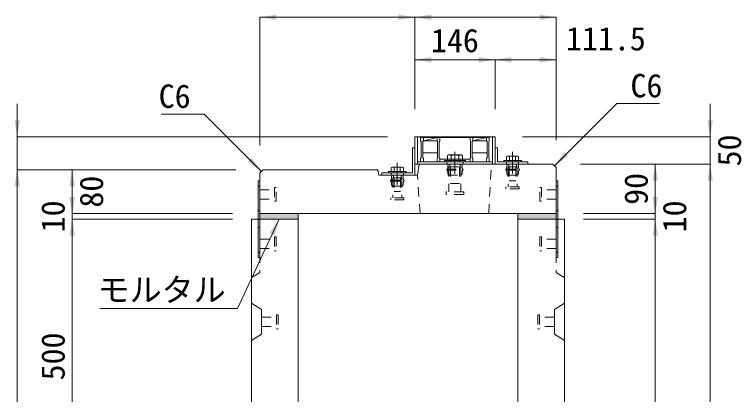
# Model space of a CAD drawing. Units: millimetres at full size. Extents: x -1934 to 78146, y -143454 to -112471.
# Drawn here: x 46935 to 48260, y -135089 to -134397 of the extents above; entities that cross this region are included whole.
import ezdxf
from ezdxf.enums import TextEntityAlignment as Align

# ---------------------------------------------------------------- set-up
doc = ezdxf.new("R2010")
doc.units = ezdxf.units.MM
doc.header["$LTSCALE"] = 23
for name, pattern in [('CHAIN', [18.5, 12, -1.5, 3.5, -1.5]), ('USER2', [1.35, 0.75, -0.6]), ('USER3', [1.35, 0.75, -0.6])]:
    doc.linetypes.add(name, pattern=pattern)
for name, color, linetype, lineweight in [('インサート', 92, 'USER2', 9), ('グレーチング', 7, 'Continuous', 9), ('ジョイント', 7, 'Continuous', 5), ('モルタル', 7, 'Continuous', 13), ('作業エリア', 11, 'Continuous', 13), ('受枠', 3, 'Continuous', 13), ('寸法線', 7, 'Continuous', 13), ('引出線', 4, 'Continuous', 13), ('本体', 2, 'Continuous', 13), ('ｲﾝｻｰﾄ', 3, 'USER3', 5)]:
    doc.layers.add(name, color=color, linetype=linetype, lineweight=lineweight)
doc.layers.add('ハッチング_モルタル', color=30, linetype='Continuous')
doc.styles.add('ＭＳ ゴシック', font='')
doc.styles.get('ＭＳ ゴシック').set_extended_font_data('MS Gothic')

# ---------------------------------------------------------------- blocks, each defined once
blk = doc.blocks.new('filled_arrow')
at = {"color": 0, "linetype": 'Continuous', "lineweight": -2}
blk.add_solid([(7.5, 1.25), (0, 0), (7.5, -1.25)], dxfattribs=at)

msp = doc.modelspace()

# ---------------------------------------------------------------- hatches: boundary and pattern name
at = {"layer": 'ハッチング_モルタル'}
for points in [[(47452.11, -134769.7), (47452.11, -134759.7), (47382.11, -134759.7), (47382.11, -134769.7)], [(47922.11, -134769.7), (47922.11, -134759.7), (47852.11, -134759.7), (47852.11, -134769.7)]]:
    msp.add_hatch(color=256, dxfattribs=at).paths.add_polyline_path(points)

# ---------------------------------------------------------------- linework, layer by layer
at = {"layer": 'インサート', "linetype": 'Continuous'}
for p, q in [((47756.61, -134662.9), (47718.61, -134662.9)), ((47718.61, -134662.9), (47718.61, -134665.2)), ((47756.61, -134662.9), (47756.61, -134665.2)), ((47826.61, -134662.9), (47858.61, -134662.9)), ((47826.61, -134662.9), (47826.61, -134665.2)), ((47858.61, -134662.9), (47858.61, -134665.2)), ((47756.61, -134665.2), (47718.61, -134665.2)), ((47826.61, -134665.2), (47858.61, -134665.2)), ((47616.61, -134682.9), (47648.61, -134682.9)), ((47616.61, -134682.9), (47616.61, -134685.2)), ((47616.61, -134685.2), (47648.61, -134685.2)), ((47648.61, -134682.9), (47648.61, -134685.2))]:
    msp.add_line(p, q, dxfattribs=at)
at = {"layer": 'インサート', "linetype": 'Continuous', "lineweight": 13}
for p, q in [((47725.62, -134652.9), (47723.76, -134653.75)), ((47723.76, -134653.75), (47723.76, -134662.9)), ((47751.46, -134662.9), (47723.76, -134662.9)), ((47749.61, -134652.9), (47725.62, -134652.9)), ((47749.61, -134652.9), (47751.46, -134653.75)), ((47751.46, -134653.75), (47751.46, -134662.9)), ((47833.13, -134654.9), (47831.66, -134655.75)), ((47831.66, -134655.75), (47831.66, -134662.9)), ((47831.66, -134662.9), (47853.56, -134662.9)), ((47833.13, -134654.9), (47852.1, -134654.9)), ((47852.1, -134654.9), (47853.56, -134655.75)), ((47853.56, -134655.75), (47853.56, -134662.9)), ((47623.13, -134674.9), (47621.66, -134675.75)), ((47621.66, -134675.75), (47621.66, -134682.9)), ((47623.13, -134674.9), (47642.1, -134674.9)), ((47642.1, -134674.9), (47643.56, -134675.75)), ((47643.56, -134675.75), (47643.56, -134682.9)), ((47621.66, -134682.9), (47643.56, -134682.9))]:
    msp.add_line(p, q, dxfattribs=at)
at = {"layer": 'インサート'}
for p, q in [((47728.61, -134662.9), (47728.61, -134665.2)), ((47746.61, -134662.9), (47746.61, -134665.2)), ((47835.61, -134662.9), (47835.61, -134665.2)), ((47849.61, -134662.9), (47849.61, -134665.2)), ((47723.86, -134678.95), (47725.11, -134669.7)), ((47725.11, -134669.7), (47750.11, -134669.7)), ((47726.71, -134674.7), (47748.51, -134674.7)), ((47726.71, -134674.7), (47726.71, -134720.2)), ((47728.16, -134669.7), (47728.16, -134674.7)), ((47729.61, -134674.7), (47729.61, -134704.7)), ((47745.61, -134674.7), (47745.61, -134704.7)), ((47747.06, -134669.7), (47747.06, -134674.7)), ((47748.51, -134674.7), (47748.51, -134720.2)), ((47751.36, -134678.95), (47750.11, -134669.7)), ((47831.36, -134678.95), (47832.61, -134669.7)), ((47832.61, -134669.7), (47852.61, -134669.7)), ((47834.36, -134674.7), (47850.86, -134674.7)), ((47834.36, -134674.7), (47834.36, -134710.7)), ((47835.49, -134669.7), (47835.49, -134674.7)), ((47836.61, -134674.7), (47836.61, -134699.7)), ((47848.61, -134674.7), (47848.61, -134699.7)), ((47849.74, -134669.7), (47849.74, -134674.7)), ((47850.86, -134674.7), (47850.86, -134710.7)), ((47853.86, -134678.95), (47852.61, -134669.7)), ((47621.36, -134698.95), (47622.61, -134689.7)), ((47622.61, -134689.7), (47642.61, -134689.7)), ((47625.49, -134689.7), (47625.49, -134694.7)), ((47625.61, -134682.9), (47625.61, -134685.2)), ((47639.61, -134682.9), (47639.61, -134685.2)), ((47639.74, -134689.7), (47639.74, -134694.7)), ((47643.86, -134698.95), (47642.61, -134689.7)), ((47722.61, -134678.95), (47752.61, -134678.95)), ((47722.61, -134678.95), (47722.61, -134680.45)), ((47722.61, -134680.45), (47752.61, -134680.45)), ((47723.86, -134680.45), (47725.11, -134689.7)), ((47725.11, -134689.7), (47750.11, -134689.7)), ((47751.36, -134680.45), (47750.11, -134689.7)), ((47752.61, -134678.95), (47752.61, -134680.45)), ((47830.11, -134678.95), (47855.11, -134678.95)), ((47830.11, -134678.95), (47830.11, -134680.45)), ((47830.11, -134680.45), (47855.11, -134680.45)), ((47831.36, -134680.45), (47832.61, -134689.7)), ((47832.61, -134689.7), (47852.61, -134689.7)), ((47853.86, -134680.45), (47852.61, -134689.7)), ((47855.11, -134678.95), (47855.11, -134680.45)), ((47620.11, -134698.95), (47645.11, -134698.95)), ((47620.11, -134698.95), (47620.11, -134700.45)), ((47620.11, -134700.45), (47645.11, -134700.45)), ((47621.36, -134700.45), (47622.61, -134709.7)), ((47624.36, -134694.7), (47640.86, -134694.7)), ((47624.36, -134694.7), (47624.36, -134730.7)), ((47626.61, -134694.7), (47626.61, -134719.7)), ((47638.61, -134694.7), (47638.61, -134719.7)), ((47640.86, -134694.7), (47640.86, -134730.7)), ((47643.86, -134700.45), (47642.61, -134709.7)), ((47645.11, -134698.95), (47645.11, -134700.45)), ((47836.61, -134699.7), (47848.61, -134699.7)), ((47382.11, -134716.2), (47409.11, -134716.2)), ((47382.11, -134716.2), (47382.11, -134733.2)), ((47412.11, -134712.2), (47409.11, -134712.2)), ((47409.11, -134712.2), (47409.11, -134737.2)), ((47412.11, -134737.2), (47412.11, -134712.2)), ((47622.61, -134709.7), (47642.61, -134709.7)), ((47729.61, -134704.7), (47745.61, -134704.7)), ((47830.61, -134714.7), (47830.61, -134710.7)), ((47854.61, -134710.7), (47830.61, -134710.7)), ((47854.61, -134714.7), (47830.61, -134714.7)), ((47854.61, -134710.7), (47854.61, -134714.7)), ((47892.11, -134712.2), (47895.11, -134712.2)), ((47892.11, -134737.2), (47892.11, -134712.2)), ((47895.11, -134712.2), (47895.11, -134737.2)), ((47922.11, -134716.2), (47895.11, -134716.2)), ((47922.11, -134716.2), (47922.11, -134733.2)), ((47626.61, -134719.7), (47638.61, -134719.7)), ((47721.61, -134724.7), (47721.61, -134720.2)), ((47753.61, -134720.2), (47721.61, -134720.2)), ((47753.61, -134724.7), (47721.61, -134724.7)), ((47753.61, -134720.2), (47753.61, -134724.7)), ((47382.11, -134733.2), (47409.11, -134733.2)), ((47409.11, -134737.2), (47412.11, -134737.2)), ((47620.61, -134734.7), (47620.61, -134730.7)), ((47644.61, -134730.7), (47620.61, -134730.7)), ((47644.61, -134734.7), (47620.61, -134734.7)), ((47644.61, -134730.7), (47644.61, -134734.7)), ((47895.11, -134737.2), (47892.11, -134737.2)), ((47922.11, -134733.2), (47895.11, -134733.2))]:
    msp.add_line(p, q, dxfattribs=at)
at = {"layer": 'インサート', "linetype": 'Continuous', "lineweight": 5}
for p, q in [((47730.69, -134653.75), (47730.69, -134662.9)), ((47744.54, -134653.75), (47744.54, -134662.9)), ((47837.14, -134655.75), (47837.14, -134662.9)), ((47848.09, -134655.75), (47848.09, -134662.9)), ((47627.14, -134675.75), (47627.14, -134682.9)), ((47638.09, -134675.75), (47638.09, -134682.9))]:
    msp.add_line(p, q, dxfattribs=at)
for centre, radius, start, end in [((47727.23, -134660.4), 7.5, 62.50883, 117.49117), ((47737.61, -134681.63), 28.73, 76.05376, 103.94624), ((47748, -134660.4), 7.5, 62.50883, 117.49117), ((47834.4, -134659.75), 4.85, 55.61575, 124.38425), ((47842.61, -134673.02), 18.12, 72.41205, 107.58795), ((47850.83, -134659.75), 4.85, 55.61575, 124.38425), ((47624.4, -134679.75), 4.85, 55.61575, 124.38425), ((47632.61, -134693.02), 18.12, 72.41205, 107.58795), ((47640.83, -134679.75), 4.85, 55.61575, 124.38425)]:
    msp.add_arc(centre, radius, start, end, dxfattribs=at)
at = {"layer": 'グレーチング'}
for p, q in [((47675.11, -134621.2), (47675.11, -134627.2)), ((47675.11, -134621.2), (47800.11, -134621.2)), ((47680.11, -134621.2), (47680.11, -134627.2)), ((47680.11, -134627.2), (47705.11, -134621.2)), ((47705.11, -134621.2), (47705.11, -134627.2)), ((47710.11, -134621.2), (47710.11, -134627.2)), ((47765.11, -134621.2), (47765.11, -134627.2)), ((47770.11, -134627.2), (47795.11, -134621.2)), ((47770.11, -134621.2), (47770.11, -134627.2)), ((47795.11, -134621.2), (47795.11, -134627.2)), ((47800.11, -134621.2), (47800.11, -134627.2)), ((47675.11, -134627.2), (47676.11, -134628.2)), ((47676.11, -134628.2), (47676.11, -134658.2)), ((47680.11, -134627.2), (47679.11, -134628.2)), ((47679.11, -134628.2), (47679.11, -134658.2)), ((47680.11, -134627.2), (47705.11, -134627.2)), ((47705.11, -134627.2), (47706.11, -134628.2)), ((47706.11, -134628.2), (47706.11, -134658.2)), ((47710.11, -134627.2), (47709.11, -134628.2)), ((47709.11, -134628.2), (47709.11, -134658.2)), ((47765.11, -134627.2), (47766.11, -134628.2)), ((47766.11, -134628.2), (47766.11, -134658.2)), ((47770.11, -134627.2), (47769.11, -134628.2)), ((47769.11, -134628.2), (47769.11, -134658.2)), ((47770.11, -134627.2), (47795.11, -134627.2)), ((47795.11, -134627.2), (47796.11, -134628.2)), ((47796.11, -134628.2), (47796.11, -134658.2)), ((47800.11, -134627.2), (47799.11, -134628.2)), ((47799.11, -134628.2), (47799.11, -134658.2)), ((47706.11, -134649.2), (47679.11, -134649.2)), ((47796.11, -134649.2), (47769.11, -134649.2)), ((47675.11, -134659.2), (47676.11, -134658.2)), ((47675.11, -134665.2), (47675.11, -134659.2)), ((47680.11, -134659.2), (47679.11, -134658.2)), ((47680.11, -134665.2), (47680.11, -134659.2)), ((47705.11, -134659.2), (47706.11, -134658.2)), ((47705.11, -134665.2), (47705.11, -134659.2)), ((47710.11, -134659.2), (47709.11, -134658.2)), ((47710.11, -134665.2), (47710.11, -134659.2)), ((47765.11, -134660.7), (47710.11, -134660.7)), ((47765.11, -134659.2), (47766.11, -134658.2)), ((47765.11, -134665.2), (47765.11, -134659.2)), ((47770.11, -134659.2), (47769.11, -134658.2)), ((47770.11, -134665.2), (47770.11, -134659.2)), ((47795.11, -134659.2), (47796.11, -134658.2)), ((47795.11, -134665.2), (47795.11, -134659.2)), ((47800.11, -134659.2), (47799.11, -134658.2)), ((47800.11, -134665.2), (47800.11, -134659.2)), ((47675.11, -134665.2), (47680.11, -134665.2)), ((47705.11, -134665.2), (47710.11, -134665.2)), ((47765.11, -134665.2), (47770.11, -134665.2)), ((47795.11, -134665.2), (47800.11, -134665.2))]:
    msp.add_line(p, q, dxfattribs=at)
at = {"layer": 'ジョイント'}
for p, q in [((47378.91, -134699.7), (47382.11, -134699.7)), ((47378.91, -134699.7), (47378.91, -134839.7)), ((47382.11, -134699.7), (47382.11, -134839.7)), ((47922.11, -134699.7), (47925.31, -134699.7)), ((47922.11, -134699.7), (47922.11, -134839.7)), ((47925.31, -134699.7), (47925.31, -134839.7)), ((47378.91, -134839.7), (47382.11, -134839.7)), ((47922.11, -134839.7), (47925.31, -134839.7))]:
    msp.add_line(p, q, dxfattribs=at)
at = {"layer": 'ジョイント', "linetype": 'USER2'}
for p, q in [((47378.91, -134709.7), (47382.11, -134709.7)), ((47922.11, -134709.7), (47925.31, -134709.7)), ((47378.91, -134754.7), (47382.11, -134754.7)), ((47922.11, -134754.7), (47925.31, -134754.7)), ((47378.91, -134784.7), (47382.11, -134784.7)), ((47922.11, -134784.7), (47925.31, -134784.7)), ((47378.91, -134829.7), (47382.11, -134829.7)), ((47922.11, -134829.7), (47925.31, -134829.7))]:
    msp.add_line(p, q, dxfattribs=at)
at = {"layer": 'モルタル'}
for points in [[(47382.11, -134759.7), (47452.11, -134759.7), (47452.11, -134769.7), (47382.11, -134769.7)], [(47922.11, -134759.7), (47852.11, -134759.7), (47852.11, -134769.7), (47922.11, -134769.7)]]:
    msp.add_lwpolyline(points, close=True, dxfattribs=at)
at = {"layer": '作業エリア'}
for p, q in [((47672.11, -134669.7), (47671.73, -134672.25)), ((47674.7, -134669.7), (47672.11, -134669.7)), ((47594.65, -134679.7), (47597.11, -134679.7)), ((47597.11, -134679.7), (47597.6, -134682.11))]:
    msp.add_line(p, q, dxfattribs=at)
at = {"layer": '受枠'}
for p, q in [((47664.61, -134619.7), (47810.61, -134619.7)), ((47664.61, -134619.7), (47664.61, -134669.7)), ((47669.11, -134619.7), (47669.11, -134669.7)), ((47806.11, -134619.7), (47806.11, -134669.7)), ((47810.61, -134619.7), (47810.61, -134669.7)), ((47660.11, -134685.2), (47660.11, -134639.7)), ((47660.11, -134639.7), (47664.61, -134639.7)), ((47664.61, -134639.7), (47664.61, -134689.7)), ((47815.11, -134639.7), (47810.61, -134639.7)), ((47815.11, -134665.2), (47815.11, -134639.7)), ((47664.61, -134669.7), (47810.61, -134669.7)), ((47669.11, -134665.2), (47806.11, -134665.2)), ((47810.61, -134669.7), (47870.61, -134669.7)), ((47870.61, -134665.2), (47815.11, -134665.2)), ((47870.61, -134669.7), (47870.61, -134665.2)), ((47604.61, -134689.7), (47604.61, -134685.2)), ((47604.61, -134685.2), (47660.11, -134685.2)), ((47664.61, -134689.7), (47604.61, -134689.7))]:
    msp.add_line(p, q, dxfattribs=at)
at = {"layer": '受枠', "linetype": 'CHAIN'}
for p, q in [((47737.61, -134647.45), (47737.61, -134687.45)), ((47842.61, -134647.45), (47842.61, -134687.45)), ((47632.61, -134667.45), (47632.61, -134707.45))]:
    msp.add_line(p, q, dxfattribs=at)
at = {"layer": '受枠', "linetype": 'USER2'}
for p, q in [((47722.61, -134665.2), (47722.61, -134669.7)), ((47752.61, -134665.2), (47752.61, -134669.7)), ((47831.61, -134665.2), (47831.61, -134669.7)), ((47853.61, -134665.2), (47853.61, -134669.7)), ((47621.61, -134685.2), (47621.61, -134689.7)), ((47643.61, -134685.2), (47643.61, -134689.7))]:
    msp.add_line(p, q, dxfattribs=at)
at = {"layer": '寸法線'}
for p, q in [((47382.11, -134402.27), (47664.61, -134402.27)), ((47382.11, -134635.7), (47382.11, -134402.27)), ((47664.61, -134569.7), (47664.61, -134402.27)), ((47664.61, -134402.27), (47922.11, -134402.27)), ((47664.61, -134569.7), (47664.61, -134402.27)), ((47922.11, -134625.7), (47922.11, -134402.27)), ((47664.61, -134479.51), (47810.61, -134479.51)), ((47664.61, -134569.7), (47664.61, -134479.51)), ((47810.61, -134569.7), (47810.61, -134479.51)), ((47810.61, -134479.51), (47922.11, -134479.51)), ((47810.61, -134569.7), (47810.61, -134479.51)), ((47922.11, -134625.7), (47922.11, -134479.51)), ((46940.14, -134739.7), (46940.14, -134559.7)), ((48202.6, -134729.7), (48202.6, -134559.7)), ((47614.61, -134619.7), (46940.14, -134619.7)), ((47860.61, -134619.7), (48202.6, -134619.7)), ((47966.11, -134669.7), (48102.6, -134669.7)), ((47966.11, -134669.7), (48202.6, -134669.7)), ((47966.11, -134669.7), (48202.6, -134669.7)), ((48102.6, -134759.7), (48102.6, -134669.7)), ((48202.6, -135619.7), (48202.6, -134669.7)), ((47338.11, -134679.7), (46940.14, -134679.7)), ((46940.14, -134679.7), (46940.14, -135619.7)), ((47338.11, -134679.7), (46940.14, -134679.7)), ((47040.14, -134759.7), (47040.14, -134679.7)), ((47338.11, -134679.7), (47040.14, -134679.7)), ((47040.14, -134699.7), (47040.14, -134829.7)), ((48102.6, -134699.7), (48102.6, -134829.7)), ((47332.11, -134759.7), (47040.14, -134759.7)), ((47332.11, -134759.7), (47040.14, -134759.7)), ((47972.11, -134759.7), (48102.6, -134759.7)), ((47972.11, -134759.7), (48102.6, -134759.7)), ((47040.14, -134769.7), (47040.14, -135269.7)), ((47332.11, -134769.7), (47040.14, -134769.7)), ((47317.11, -134769.7), (47040.14, -134769.7)), ((47972.11, -134769.7), (48102.6, -134769.7)), ((47972.11, -134769.7), (48102.6, -134769.7)), ((48102.6, -135619.7), (48102.6, -134769.7))]:
    msp.add_line(p, q, dxfattribs=at)
at = {"layer": '引出線'}
for points in [[(47919.11, -134672.7), (48032.49, -134559.32), (48110.49, -134559.32)], [(47385.11, -134682.7), (47280.95, -134578.53), (47202.95, -134578.53)], [(47417.11, -134769.7), (47341.17, -134932.56), (47090.26, -134932.56)]]:
    msp.add_lwpolyline(points, dxfattribs=at)
at = {"layer": '本体'}
for p, q in [((47671.73, -134672.25), (47669.11, -134689.7)), ((47674.7, -134669.7), (47916.11, -134669.7)), ((47916.11, -134669.7), (47922.11, -134675.7)), ((47922.11, -134675.7), (47922.11, -134769.7)), ((47382.11, -134685.7), (47388.11, -134679.7)), ((47382.11, -134685.7), (47382.11, -134769.7)), ((47388.11, -134679.7), (47594.65, -134679.7)), ((47597.6, -134682.11), (47599.11, -134689.7)), ((47599.11, -134689.7), (47669.11, -134689.7)), ((47382.11, -134759.7), (47922.11, -134759.7)), ((47382.11, -134769.7), (47452.11, -134769.7)), ((47852.11, -134769.7), (47922.11, -134769.7))]:
    msp.add_line(p, q, dxfattribs=at)
at = {"layer": '本体', "linetype": 'USER2', "lineweight": 15}
for p, q in [((47799.11, -134759.7), (47804.11, -134669.7)), ((47674.11, -134759.7), (47669.11, -134689.7))]:
    msp.add_line(p, q, dxfattribs=at)
at = {"layer": '本体', "lineweight": 20}
for p, q in [((47367.11, -135619.7), (47367.11, -134769.7)), ((47452.11, -134769.7), (47367.11, -134769.7)), ((47452.11, -135175.66), (47452.11, -134769.7)), ((47852.11, -135175.66), (47852.11, -134769.7)), ((47937.11, -134769.7), (47852.11, -134769.7)), ((47922.11, -134769.7), (47852.11, -134769.7)), ((47937.11, -135619.7), (47937.11, -134769.7))]:
    msp.add_line(p, q, dxfattribs=at)
at = {"layer": '本体', "linetype": 'USER3', "lineweight": 9}
for p, q in [((47382.11, -134769.7), (47382.11, -134866.7)), ((47922.11, -134769.7), (47922.11, -134866.7)), ((47382.11, -134866.7), (47367.11, -134876.2)), ((47922.11, -134866.7), (47937.11, -134876.2))]:
    msp.add_line(p, q, dxfattribs=at)
at = {"layer": '本体', "lineweight": 9}
for p, q in [((47367.11, -134922.7), (47385.31, -134934.2)), ((47937.11, -134922.7), (47918.91, -134934.2)), ((47385.31, -134934.2), (47385.31, -134979.2)), ((47918.91, -134934.2), (47918.91, -134979.2)), ((47367.11, -134990.7), (47385.31, -134979.2)), ((47937.11, -134990.7), (47918.91, -134979.2))]:
    msp.add_line(p, q, dxfattribs=at)
at = {"layer": '本体'}
for centre, start, end in [((47674.7, -134672.7), 90, 171.46923), ((47594.65, -134682.7), 11.30993, 90)]:
    msp.add_arc(centre, 3, start, end, dxfattribs=at)
at = {"layer": 'ｲﾝｻｰﾄ'}
for p, q in [((47382.11, -134806.2), (47409.11, -134806.2)), ((47409.11, -134802.2), (47412.11, -134802.2)), ((47409.11, -134802.2), (47409.11, -134827.2)), ((47412.11, -134802.2), (47412.11, -134827.2)), ((47892.11, -134802.2), (47892.11, -134827.2)), ((47895.12, -134802.2), (47892.11, -134802.2)), ((47895.12, -134802.2), (47895.12, -134827.2)), ((47922.12, -134806.2), (47895.12, -134806.2)), ((47382.11, -134823.2), (47409.11, -134823.2)), ((47409.11, -134827.2), (47412.11, -134827.2)), ((47895.12, -134827.2), (47892.11, -134827.2)), ((47922.12, -134823.2), (47895.12, -134823.2)), ((47385.31, -134948.2), (47412.31, -134948.2)), ((47385.31, -134948.2), (47385.31, -134965.2)), ((47412.31, -134944.2), (47412.31, -134969.2)), ((47412.31, -134944.2), (47415.32, -134944.2)), ((47415.32, -134944.2), (47415.32, -134969.2)), ((47891.91, -134944.2), (47888.91, -134944.2)), ((47888.91, -134944.2), (47888.91, -134969.2)), ((47891.91, -134944.2), (47891.91, -134969.2)), ((47918.91, -134948.2), (47891.91, -134948.2)), ((47918.91, -134948.2), (47918.91, -134965.2)), ((47385.31, -134965.2), (47412.31, -134965.2)), ((47918.91, -134965.2), (47891.91, -134965.2)), ((47412.31, -134969.2), (47415.32, -134969.2)), ((47891.91, -134969.2), (47888.91, -134969.2))]:
    msp.add_line(p, q, dxfattribs=at)

# ---------------------------------------------------------------- block references
at = {"layer": '寸法線', "xscale": 4, "yscale": 4}
for p in [(47382.11, -134402.27), (47664.61, -134402.27), (47664.61, -134479.51), (47810.61, -134479.51)]:
    msp.add_blockref('filled_arrow', p, dxfattribs=at)
for p, rotation in [((47664.61, -134402.27), 180), ((47922.11, -134402.27), 180), ((47810.61, -134479.51), 180), ((47922.11, -134479.51), 180), ((46940.14, -134619.7), 90), ((48202.6, -134619.7), 90), ((48102.6, -134669.7), 270), ((48202.6, -134669.7), 270), ((48202.6, -134669.7), 270), ((46940.14, -134679.7), 270), ((46940.14, -134679.7), 270), ((47040.14, -134679.7), 270), ((47040.14, -134759.7), 90), ((47040.14, -134759.7), 90), ((48102.6, -134759.7), 90), ((48102.6, -134759.7), 90), ((47040.14, -134769.7), 270), ((47040.14, -134769.7), 270), ((48102.6, -134769.7), 270), ((48102.6, -134769.7), 270)]:
    msp.add_blockref('filled_arrow', p, dxfattribs=dict(at, rotation=rotation))
at = {"layer": '引出線', "xscale": 4, "yscale": 4}
for p, rotation in [((47919.11, -134672.7), 45), ((47385.11, -134682.7), 135), ((47417.11, -134769.7), 245)]:
    msp.add_blockref('filled_arrow', p, dxfattribs=dict(at, rotation=rotation))

# ---------------------------------------------------------------- texts
at = {"layer": '寸法線', "style": 'ＭＳ ゴシック'}
for s, p in [('146', (47737.61, -134444.51)), ('111.5', (48012.69, -134441.15))]:
    msp.add_text(s, height=42.72, dxfattribs=at).set_placement(p, align=Align.MIDDLE_CENTER)
for s, p in [('50', (48237.6, -134644.7)), ('90', (48067.6, -134714.7)), ('80', (47075.14, -134719.7)), ('10', (47005.14, -134764.7)), ('10', (48137.6, -134764.7)), ('500', (47005.14, -135019.7))]:
    msp.add_text(s, height=42.72, rotation=90, dxfattribs=at).set_placement(p, align=Align.MIDDLE_CENTER)
at = {"layer": '引出線', "style": 'ＭＳ ゴシック'}
msp.add_text('C6', height=42.72, dxfattribs=at).set_placement((48057.49, -134505.32), align=Align.TOP_LEFT)
msp.add_text('C6', height=42.72, dxfattribs=at).set_placement((47255.95, -134524.53), align=Align.TOP_RIGHT)
msp.add_text('モルタル', height=42.72, dxfattribs=at).set_placement((47203.21, -134876.96), align=Align.TOP_CENTER)

doc.saveas('drawing.dxf')
